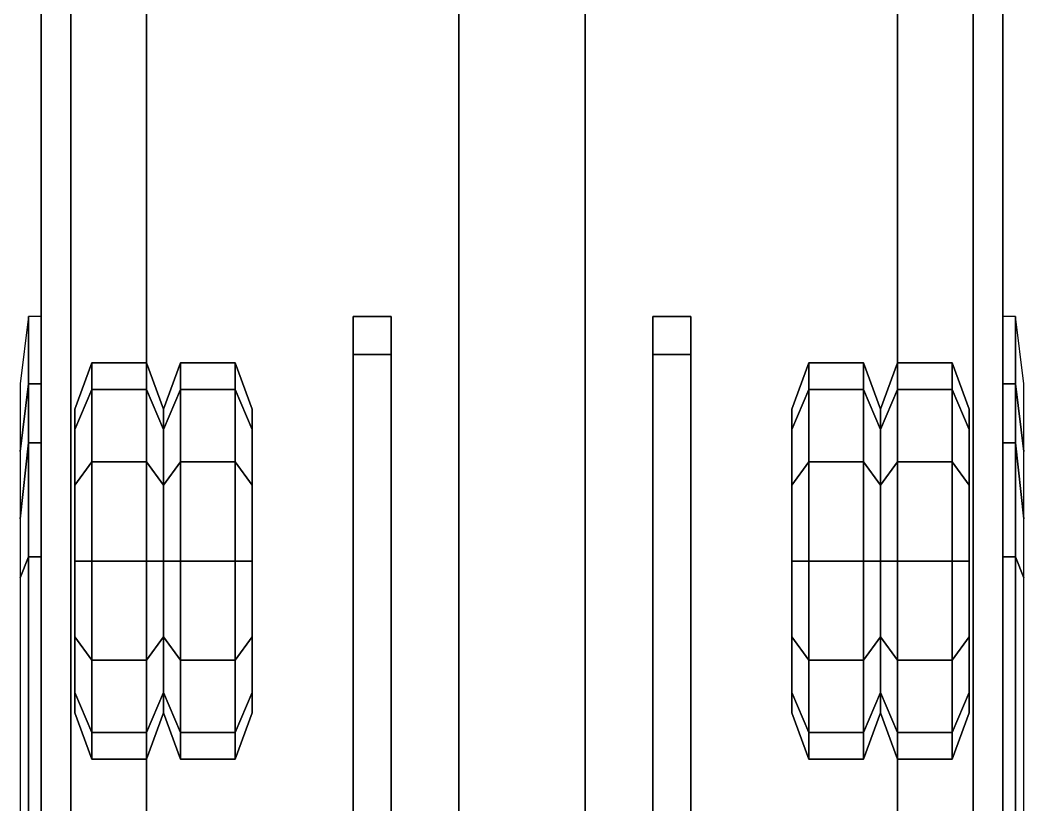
# Model space of a CAD drawing. Header units: millimetres. Extents: x -1.2 to 4.8, y -3.49 to 6.22.
# Drawn here: x -1.19 to 1.19, y -1.188 to 0.673 of the extents above; entities that cross this region are included whole.
import ezdxf

# ---------------------------------------------------------------- set-up
doc = ezdxf.new("R2010")
doc.units = ezdxf.units.MM
doc.layers.add('wheels', color=2, linetype='Continuous')

msp = doc.modelspace()

# ---------------------------------------------------------------- linework, layer by layer
for points in [[(-1.14, 0.77, 0.96), (-1.14, -2.96, 0.96), (-1.14, -2.96, 2.51), (-1.14, 0.77, 2.51)], [(-1.07, -2.24, 2.62), (-1.07, 0.77, 2.62), (-1.14, 0.77, 2.51), (-1.14, -2.24, 2.51)], [(-1.14, 0.77, 0.39), (-1.14, -0.03, 0.39), (-1.14, -0.03, 0.96), (-1.14, 0.77, 0.96)], [(-0.89, -2.24, 2.74), (-0.89, 0.77, 2.74), (-1.07, 0.77, 2.62), (-1.07, -2.24, 2.62)], [(-0.15, -2.24, 2.79), (-0.15, 0.77, 2.79), (-0.89, 0.77, 2.74), (-0.89, -2.24, 2.74)], [(0.15, -2.24, 2.79), (0.15, 0.77, 2.79), (-0.15, 0.77, 2.79), (-0.15, -2.24, 2.79)], [(0.15, 0.77, 2.79), (0.15, -2.24, 2.79), (0.89, -2.24, 2.74), (0.89, 0.77, 2.74)], [(0.89, 0.77, 2.74), (0.89, -2.24, 2.74), (1.07, -2.24, 2.62), (1.07, 0.77, 2.62)], [(1.07, 0.77, 2.62), (1.07, -2.24, 2.62), (1.14, -2.24, 2.51), (1.14, 0.77, 2.51)], [(1.14, -2.96, 2.51), (1.14, -2.96, 0.96), (1.14, 0.77, 0.96), (1.14, 0.77, 2.51)], [(1.14, -0.03, 0.96), (1.14, -0.03, 0.39), (1.14, 0.77, 0.39), (1.14, 0.77, 0.96)], [(-1.19, -0.19, 0.39), (-1.19, -0.35, 0.67), (-1.17, -0.19, 0.74), (-1.17, -0.03, 0.39)], [(-1.17, -0.03, 0.39), (-1.17, -0.19, 0.74), (-1.14, -0.19, 0.74), (-1.14, -0.03, 0.39)], [(-1.14, -0.03, 0.96), (-1.14, -0.03, 0.39), (-1.14, -0.19, 0.74), (-1.14, -0.19, 0.96)], [(-0.4, -0.03, 0.39), (-0.4, -2.3, 0.39), (-0.4, -2.3, 0.59), (-0.4, -0.12, 0.59)], [(-0.31, -0.03, 0.39), (-0.31, -2.3, 0.39), (-0.4, -2.3, 0.39), (-0.4, -0.03, 0.39)], [(-0.31, -0.12, 0.59), (-0.31, -0.03, 0.39), (-0.4, -0.03, 0.39), (-0.4, -0.12, 0.59)], [(-0.31, -2.3, 0.59), (-0.31, -2.3, 0.39), (-0.31, -0.03, 0.39), (-0.31, -0.12, 0.59)], [(0.31, -0.03, 0.39), (0.31, -2.3, 0.39), (0.31, -2.3, 0.59), (0.31, -0.12, 0.59)], [(0.4, -0.03, 0.39), (0.4, -2.3, 0.39), (0.31, -2.3, 0.39), (0.31, -0.03, 0.39)], [(0.4, -0.12, 0.59), (0.4, -0.03, 0.39), (0.31, -0.03, 0.39), (0.31, -0.12, 0.59)], [(0.4, -2.3, 0.59), (0.4, -2.3, 0.39), (0.4, -0.03, 0.39), (0.4, -0.12, 0.59)], [(1.14, -0.19, 0.74), (1.14, -0.03, 0.39), (1.14, -0.03, 0.96), (1.14, -0.19, 0.96)], [(1.17, -0.19, 0.74), (1.17, -0.03, 0.39), (1.14, -0.03, 0.39), (1.14, -0.19, 0.74)], [(1.19, -0.35, 0.67), (1.19, -0.19, 0.39), (1.17, -0.03, 0.39), (1.17, -0.19, 0.74)], [(-0.4, -0.12, 0.59), (-0.4, -2.3, 0.59), (-0.31, -2.3, 0.59), (-0.31, -0.12, 0.59)], [(0.31, -0.12, 0.59), (0.31, -2.3, 0.59), (0.4, -2.3, 0.59), (0.4, -0.12, 0.59)], [(-1.19, -0.35, 0.67), (-1.19, -0.51, 0.79), (-1.17, -0.33, 0.88), (-1.17, -0.19, 0.74)], [(-1.17, -0.19, 0.74), (-1.17, -0.33, 0.88), (-1.14, -0.33, 0.88), (-1.14, -0.19, 0.74)], [(-1.14, -0.19, 0.96), (-1.14, -0.19, 0.74), (-1.14, -0.33, 0.88), (-1.14, -0.33, 0.96)], [(1.14, -0.33, 0.88), (1.14, -0.19, 0.74), (1.14, -0.19, 0.96), (1.14, -0.33, 0.96)], [(1.17, -0.33, 0.88), (1.17, -0.19, 0.74), (1.14, -0.19, 0.74), (1.14, -0.33, 0.88)], [(1.19, -0.51, 0.79), (1.19, -0.35, 0.67), (1.17, -0.19, 0.74), (1.17, -0.33, 0.88)], [(-1.19, -0.51, 0.79), (-1.19, -0.65, 0.82), (-1.17, -0.6, 0.96), (-1.17, -0.33, 0.88)], [(-1.17, -0.33, 0.88), (-1.17, -0.6, 0.96), (-1.14, -0.6, 0.96), (-1.14, -0.33, 0.88)], [(-1.14, -0.33, 0.96), (-1.14, -0.33, 0.88), (-1.14, -0.6, 0.96)], [(1.14, -0.6, 0.96), (1.14, -0.33, 0.88), (1.14, -0.33, 0.96), (1.14, -0.6, 0.96)], [(1.17, -0.6, 0.96), (1.17, -0.33, 0.88), (1.14, -0.33, 0.88), (1.14, -0.6, 0.96)], [(1.19, -0.65, 0.82), (1.19, -0.51, 0.79), (1.17, -0.33, 0.88), (1.17, -0.6, 0.96)], [(-1.19, -0.65, 0.82), (-1.19, -1.69, 0.82), (-1.17, -1.75, 0.96), (-1.17, -0.6, 0.96)], [(-1.17, -0.6, 0.96), (-1.17, -1.75, 0.96), (-1.14, -1.75, 0.96), (-1.14, -0.6, 0.96)], [(1.17, -1.75, 0.96), (1.17, -0.6, 0.96), (1.14, -0.6, 0.96), (1.14, -1.75, 0.96)], [(1.19, -1.69, 0.82), (1.19, -0.65, 0.82), (1.17, -0.6, 0.96), (1.17, -1.75, 0.96)]]:
    msp.add_3dface(points)
at = {"layer": 'wheels'}
for points in [[(-1.02, -0.14, 0.37), (-1.02, -0.203, 0.135), (-1.06, -0.2982, 0.19), (-1.06, -0.25, 0.37)], [(-1.02, -0.203, 0.605), (-1.02, -0.14, 0.37), (-1.06, -0.25, 0.37), (-1.06, -0.2982, 0.55)], [(-0.89, -0.14, 0.37), (-0.89, -0.203, 0.135), (-1.02, -0.203, 0.135), (-1.02, -0.14, 0.37)], [(-0.89, -0.203, 0.605), (-0.89, -0.14, 0.37), (-1.02, -0.14, 0.37), (-1.02, -0.203, 0.605)], [(-0.89, -0.203, 0.135), (-0.89, -0.14, 0.37), (-0.85, -0.25, 0.37), (-0.85, -0.2982, 0.19)], [(-0.89, -0.14, 0.37), (-0.89, -0.203, 0.605), (-0.85, -0.2982, 0.55), (-0.85, -0.25, 0.37)], [(-0.81, -0.14, 0.37), (-0.81, -0.203, 0.135), (-0.85, -0.2982, 0.19), (-0.85, -0.25, 0.37)], [(-0.81, -0.203, 0.605), (-0.81, -0.14, 0.37), (-0.85, -0.25, 0.37), (-0.85, -0.2982, 0.55)], [(-0.68, -0.14, 0.37), (-0.68, -0.203, 0.135), (-0.81, -0.203, 0.135), (-0.81, -0.14, 0.37)], [(-0.68, -0.203, 0.605), (-0.68, -0.14, 0.37), (-0.81, -0.14, 0.37), (-0.81, -0.203, 0.605)], [(-0.68, -0.203, 0.135), (-0.68, -0.14, 0.37), (-0.64, -0.25, 0.37), (-0.64, -0.2982, 0.19)], [(-0.68, -0.14, 0.37), (-0.68, -0.203, 0.605), (-0.64, -0.2982, 0.55), (-0.64, -0.25, 0.37)], [(0.68, -0.203, 0.605), (0.68, -0.14, 0.37), (0.64, -0.25, 0.37), (0.64, -0.2982, 0.55)], [(0.68, -0.14, 0.37), (0.68, -0.203, 0.135), (0.64, -0.2982, 0.19), (0.64, -0.25, 0.37)], [(0.81, -0.203, 0.605), (0.81, -0.14, 0.37), (0.68, -0.14, 0.37), (0.68, -0.203, 0.605)], [(0.81, -0.14, 0.37), (0.81, -0.203, 0.135), (0.68, -0.203, 0.135), (0.68, -0.14, 0.37)], [(0.81, -0.14, 0.37), (0.81, -0.203, 0.605), (0.85, -0.2982, 0.55), (0.85, -0.25, 0.37)], [(0.81, -0.203, 0.135), (0.81, -0.14, 0.37), (0.85, -0.25, 0.37), (0.85, -0.2982, 0.19)], [(0.89, -0.203, 0.605), (0.89, -0.14, 0.37), (0.85, -0.25, 0.37), (0.85, -0.2982, 0.55)], [(0.89, -0.14, 0.37), (0.89, -0.203, 0.135), (0.85, -0.2982, 0.19), (0.85, -0.25, 0.37)], [(1.02, -0.203, 0.605), (1.02, -0.14, 0.37), (0.89, -0.14, 0.37), (0.89, -0.203, 0.605)], [(1.02, -0.14, 0.37), (1.02, -0.203, 0.135), (0.89, -0.203, 0.135), (0.89, -0.14, 0.37)], [(1.02, -0.14, 0.37), (1.02, -0.203, 0.605), (1.06, -0.2982, 0.55), (1.06, -0.25, 0.37)], [(1.02, -0.203, 0.135), (1.02, -0.14, 0.37), (1.06, -0.25, 0.37), (1.06, -0.2982, 0.19)], [(-1.02, -0.203, 0.135), (-1.02, -0.375, -0.037), (-1.06, -0.43, 0.0582), (-1.06, -0.2982, 0.19)], [(-1.02, -0.375, 0.777), (-1.02, -0.203, 0.605), (-1.06, -0.2982, 0.55), (-1.06, -0.43, 0.6818)], [(-0.89, -0.203, 0.135), (-0.89, -0.375, -0.037), (-1.02, -0.375, -0.037), (-1.02, -0.203, 0.135)], [(-0.89, -0.375, 0.777), (-0.89, -0.203, 0.605), (-1.02, -0.203, 0.605), (-1.02, -0.375, 0.777)], [(-0.89, -0.375, -0.037), (-0.89, -0.203, 0.135), (-0.85, -0.2982, 0.19), (-0.85, -0.43, 0.0582)], [(-0.89, -0.203, 0.605), (-0.89, -0.375, 0.777), (-0.85, -0.43, 0.6818), (-0.85, -0.2982, 0.55)], [(-0.81, -0.203, 0.135), (-0.81, -0.375, -0.037), (-0.85, -0.43, 0.0582), (-0.85, -0.2982, 0.19)], [(-0.81, -0.375, 0.777), (-0.81, -0.203, 0.605), (-0.85, -0.2982, 0.55), (-0.85, -0.43, 0.6818)], [(-0.68, -0.203, 0.135), (-0.68, -0.375, -0.037), (-0.81, -0.375, -0.037), (-0.81, -0.203, 0.135)], [(-0.68, -0.375, 0.777), (-0.68, -0.203, 0.605), (-0.81, -0.203, 0.605), (-0.81, -0.375, 0.777)], [(-0.68, -0.375, -0.037), (-0.68, -0.203, 0.135), (-0.64, -0.2982, 0.19), (-0.64, -0.43, 0.0582)], [(-0.68, -0.203, 0.605), (-0.68, -0.375, 0.777), (-0.64, -0.43, 0.6818), (-0.64, -0.2982, 0.55)], [(0.68, -0.203, 0.135), (0.68, -0.375, -0.037), (0.64, -0.43, 0.0582), (0.64, -0.2982, 0.19)], [(0.68, -0.375, 0.777), (0.68, -0.203, 0.605), (0.64, -0.2982, 0.55), (0.64, -0.43, 0.6818)], [(0.81, -0.203, 0.135), (0.81, -0.375, -0.037), (0.68, -0.375, -0.037), (0.68, -0.203, 0.135)], [(0.81, -0.375, 0.777), (0.81, -0.203, 0.605), (0.68, -0.203, 0.605), (0.68, -0.375, 0.777)], [(0.81, -0.375, -0.037), (0.81, -0.203, 0.135), (0.85, -0.2982, 0.19), (0.85, -0.43, 0.0582)], [(0.81, -0.203, 0.605), (0.81, -0.375, 0.777), (0.85, -0.43, 0.6818), (0.85, -0.2982, 0.55)], [(0.89, -0.203, 0.135), (0.89, -0.375, -0.037), (0.85, -0.43, 0.0582), (0.85, -0.2982, 0.19)], [(0.89, -0.375, 0.777), (0.89, -0.203, 0.605), (0.85, -0.2982, 0.55), (0.85, -0.43, 0.6818)], [(1.02, -0.203, 0.135), (1.02, -0.375, -0.037), (0.89, -0.375, -0.037), (0.89, -0.203, 0.135)], [(1.02, -0.375, 0.777), (1.02, -0.203, 0.605), (0.89, -0.203, 0.605), (0.89, -0.375, 0.777)], [(1.02, -0.375, -0.037), (1.02, -0.203, 0.135), (1.06, -0.2982, 0.19), (1.06, -0.43, 0.0582)], [(1.02, -0.203, 0.605), (1.02, -0.375, 0.777), (1.06, -0.43, 0.6818), (1.06, -0.2982, 0.55)], [(-1.06, -0.9218, 0.55), (-1.06, -0.25, 0.37), (-1.06, -0.2982, 0.19), (-1.06, -0.97, 0.37)], [(-1.06, -0.79, 0.6818), (-1.06, -0.2982, 0.55), (-1.06, -0.25, 0.37), (-1.06, -0.9218, 0.55)], [(-0.64, -0.2982, 0.55), (-0.64, -0.97, 0.37), (-0.64, -0.9218, 0.19), (-0.64, -0.25, 0.37)], [(-0.64, -0.25, 0.37), (-0.64, -0.9218, 0.19), (-0.64, -0.79, 0.0582), (-0.64, -0.2982, 0.19)], [(0.64, -0.9218, 0.55), (0.64, -0.25, 0.37), (0.64, -0.2982, 0.19), (0.64, -0.97, 0.37)], [(0.64, -0.79, 0.6818), (0.64, -0.2982, 0.55), (0.64, -0.25, 0.37), (0.64, -0.9218, 0.55)], [(1.06, -0.2982, 0.55), (1.06, -0.97, 0.37), (1.06, -0.9218, 0.19), (1.06, -0.25, 0.37)], [(1.06, -0.25, 0.37), (1.06, -0.9218, 0.19), (1.06, -0.79, 0.0582), (1.06, -0.2982, 0.19)], [(-1.06, -0.97, 0.37), (-1.06, -0.2982, 0.19), (-1.06, -0.43, 0.0582), (-1.06, -0.9218, 0.19)], [(-1.06, -0.61, 0.73), (-1.06, -0.43, 0.6818), (-1.06, -0.2982, 0.55), (-1.06, -0.79, 0.6818)], [(-0.64, -0.2982, 0.19), (-0.64, -0.79, 0.0582), (-0.64, -0.61, 0.01), (-0.64, -0.43, 0.0582)], [(-0.64, -0.43, 0.6818), (-0.64, -0.9218, 0.55), (-0.64, -0.97, 0.37), (-0.64, -0.2982, 0.55)], [(0.64, -0.97, 0.37), (0.64, -0.2982, 0.19), (0.64, -0.43, 0.0582), (0.64, -0.9218, 0.19)], [(0.64, -0.61, 0.73), (0.64, -0.43, 0.6818), (0.64, -0.2982, 0.55), (0.64, -0.79, 0.6818)], [(1.06, -0.43, 0.6818), (1.06, -0.9218, 0.55), (1.06, -0.97, 0.37), (1.06, -0.2982, 0.55)], [(1.06, -0.2982, 0.19), (1.06, -0.79, 0.0582), (1.06, -0.61, 0.01), (1.06, -0.43, 0.0582)], [(-1.02, -0.375, -0.037), (-1.02, -0.61, -0.1), (-1.06, -0.61, 0.01), (-1.06, -0.43, 0.0582)], [(-1.02, -0.61, 0.84), (-1.02, -0.375, 0.777), (-1.06, -0.43, 0.6818), (-1.06, -0.61, 0.73)], [(-0.89, -0.375, -0.037), (-0.89, -0.61, -0.1), (-1.02, -0.61, -0.1), (-1.02, -0.375, -0.037)], [(-0.89, -0.61, 0.84), (-0.89, -0.375, 0.777), (-1.02, -0.375, 0.777), (-1.02, -0.61, 0.84)], [(-0.89, -0.61, -0.1), (-0.89, -0.375, -0.037), (-0.85, -0.43, 0.0582), (-0.85, -0.61, 0.01)], [(-0.89, -0.375, 0.777), (-0.89, -0.61, 0.84), (-0.85, -0.61, 0.73), (-0.85, -0.43, 0.6818)], [(-0.81, -0.375, -0.037), (-0.81, -0.61, -0.1), (-0.85, -0.61, 0.01), (-0.85, -0.43, 0.0582)], [(-0.81, -0.61, 0.84), (-0.81, -0.375, 0.777), (-0.85, -0.43, 0.6818), (-0.85, -0.61, 0.73)], [(-0.68, -0.375, -0.037), (-0.68, -0.61, -0.1), (-0.81, -0.61, -0.1), (-0.81, -0.375, -0.037)], [(-0.68, -0.61, 0.84), (-0.68, -0.375, 0.777), (-0.81, -0.375, 0.777), (-0.81, -0.61, 0.84)], [(-0.68, -0.61, -0.1), (-0.68, -0.375, -0.037), (-0.64, -0.43, 0.0582), (-0.64, -0.61, 0.01)], [(-0.68, -0.375, 0.777), (-0.68, -0.61, 0.84), (-0.64, -0.61, 0.73), (-0.64, -0.43, 0.6818)], [(0.68, -0.375, -0.037), (0.68, -0.61, -0.1), (0.64, -0.61, 0.01), (0.64, -0.43, 0.0582)], [(0.68, -0.61, 0.84), (0.68, -0.375, 0.777), (0.64, -0.43, 0.6818), (0.64, -0.61, 0.73)], [(0.81, -0.375, -0.037), (0.81, -0.61, -0.1), (0.68, -0.61, -0.1), (0.68, -0.375, -0.037)], [(0.81, -0.61, 0.84), (0.81, -0.375, 0.777), (0.68, -0.375, 0.777), (0.68, -0.61, 0.84)], [(0.81, -0.61, -0.1), (0.81, -0.375, -0.037), (0.85, -0.43, 0.0582), (0.85, -0.61, 0.01)], [(0.81, -0.375, 0.777), (0.81, -0.61, 0.84), (0.85, -0.61, 0.73), (0.85, -0.43, 0.6818)], [(0.89, -0.375, -0.037), (0.89, -0.61, -0.1), (0.85, -0.61, 0.01), (0.85, -0.43, 0.0582)], [(0.89, -0.61, 0.84), (0.89, -0.375, 0.777), (0.85, -0.43, 0.6818), (0.85, -0.61, 0.73)], [(1.02, -0.375, -0.037), (1.02, -0.61, -0.1), (0.89, -0.61, -0.1), (0.89, -0.375, -0.037)], [(1.02, -0.61, 0.84), (1.02, -0.375, 0.777), (0.89, -0.375, 0.777), (0.89, -0.61, 0.84)], [(1.02, -0.61, -0.1), (1.02, -0.375, -0.037), (1.06, -0.43, 0.0582), (1.06, -0.61, 0.01)], [(1.02, -0.375, 0.777), (1.02, -0.61, 0.84), (1.06, -0.61, 0.73), (1.06, -0.43, 0.6818)], [(-1.06, -0.9218, 0.19), (-1.06, -0.43, 0.0582), (-1.06, -0.61, 0.01), (-1.06, -0.79, 0.0582)], [(-0.64, -0.61, 0.73), (-0.64, -0.79, 0.6818), (-0.64, -0.9218, 0.55), (-0.64, -0.43, 0.6818)], [(0.64, -0.9218, 0.19), (0.64, -0.43, 0.0582), (0.64, -0.61, 0.01), (0.64, -0.79, 0.0582)], [(1.06, -0.61, 0.73), (1.06, -0.79, 0.6818), (1.06, -0.9218, 0.55), (1.06, -0.43, 0.6818)], [(-1.02, -0.61, -0.1), (-1.02, -0.845, -0.037), (-1.06, -0.79, 0.0582), (-1.06, -0.61, 0.01)], [(-1.02, -0.845, 0.777), (-1.02, -0.61, 0.84), (-1.06, -0.61, 0.73), (-1.06, -0.79, 0.6818)], [(-0.89, -0.61, -0.1), (-0.89, -0.845, -0.037), (-1.02, -0.845, -0.037), (-1.02, -0.61, -0.1)], [(-0.89, -0.845, 0.777), (-0.89, -0.61, 0.84), (-1.02, -0.61, 0.84), (-1.02, -0.845, 0.777)], [(-0.89, -0.845, -0.037), (-0.89, -0.61, -0.1), (-0.85, -0.61, 0.01), (-0.85, -0.79, 0.0582)], [(-0.89, -0.61, 0.84), (-0.89, -0.845, 0.777), (-0.85, -0.79, 0.6818), (-0.85, -0.61, 0.73)], [(-0.81, -0.61, -0.1), (-0.81, -0.845, -0.037), (-0.85, -0.79, 0.0582), (-0.85, -0.61, 0.01)], [(-0.81, -0.845, 0.777), (-0.81, -0.61, 0.84), (-0.85, -0.61, 0.73), (-0.85, -0.79, 0.6818)], [(-0.68, -0.61, -0.1), (-0.68, -0.845, -0.037), (-0.81, -0.845, -0.037), (-0.81, -0.61, -0.1)], [(-0.68, -0.845, 0.777), (-0.68, -0.61, 0.84), (-0.81, -0.61, 0.84), (-0.81, -0.845, 0.777)], [(-0.68, -0.845, -0.037), (-0.68, -0.61, -0.1), (-0.64, -0.61, 0.01), (-0.64, -0.79, 0.0582)], [(-0.68, -0.61, 0.84), (-0.68, -0.845, 0.777), (-0.64, -0.79, 0.6818), (-0.64, -0.61, 0.73)], [(0.68, -0.61, -0.1), (0.68, -0.845, -0.037), (0.64, -0.79, 0.0582), (0.64, -0.61, 0.01)], [(0.68, -0.845, 0.777), (0.68, -0.61, 0.84), (0.64, -0.61, 0.73), (0.64, -0.79, 0.6818)], [(0.81, -0.61, -0.1), (0.81, -0.845, -0.037), (0.68, -0.845, -0.037), (0.68, -0.61, -0.1)], [(0.81, -0.845, 0.777), (0.81, -0.61, 0.84), (0.68, -0.61, 0.84), (0.68, -0.845, 0.777)], [(0.81, -0.845, -0.037), (0.81, -0.61, -0.1), (0.85, -0.61, 0.01), (0.85, -0.79, 0.0582)], [(0.81, -0.61, 0.84), (0.81, -0.845, 0.777), (0.85, -0.79, 0.6818), (0.85, -0.61, 0.73)], [(0.89, -0.61, -0.1), (0.89, -0.845, -0.037), (0.85, -0.79, 0.0582), (0.85, -0.61, 0.01)], [(0.89, -0.845, 0.777), (0.89, -0.61, 0.84), (0.85, -0.61, 0.73), (0.85, -0.79, 0.6818)], [(1.02, -0.61, -0.1), (1.02, -0.845, -0.037), (0.89, -0.845, -0.037), (0.89, -0.61, -0.1)], [(1.02, -0.845, 0.777), (1.02, -0.61, 0.84), (0.89, -0.61, 0.84), (0.89, -0.845, 0.777)], [(1.02, -0.845, -0.037), (1.02, -0.61, -0.1), (1.06, -0.61, 0.01), (1.06, -0.79, 0.0582)], [(1.02, -0.61, 0.84), (1.02, -0.845, 0.777), (1.06, -0.79, 0.6818), (1.06, -0.61, 0.73)], [(-1.02, -0.845, -0.037), (-1.02, -1.017, 0.135), (-1.06, -0.9218, 0.19), (-1.06, -0.79, 0.0582)], [(-1.02, -1.017, 0.605), (-1.02, -0.845, 0.777), (-1.06, -0.79, 0.6818), (-1.06, -0.9218, 0.55)], [(-0.89, -1.017, 0.135), (-0.89, -0.845, -0.037), (-0.85, -0.79, 0.0582), (-0.85, -0.9218, 0.19)], [(-0.89, -0.845, 0.777), (-0.89, -1.017, 0.605), (-0.85, -0.9218, 0.55), (-0.85, -0.79, 0.6818)], [(-0.81, -0.845, -0.037), (-0.81, -1.017, 0.135), (-0.85, -0.9218, 0.19), (-0.85, -0.79, 0.0582)], [(-0.81, -1.017, 0.605), (-0.81, -0.845, 0.777), (-0.85, -0.79, 0.6818), (-0.85, -0.9218, 0.55)], [(-0.68, -1.017, 0.135), (-0.68, -0.845, -0.037), (-0.64, -0.79, 0.0582), (-0.64, -0.9218, 0.19)], [(-0.68, -0.845, 0.777), (-0.68, -1.017, 0.605), (-0.64, -0.9218, 0.55), (-0.64, -0.79, 0.6818)], [(0.68, -0.845, -0.037), (0.68, -1.017, 0.135), (0.64, -0.9218, 0.19), (0.64, -0.79, 0.0582)], [(0.68, -1.017, 0.605), (0.68, -0.845, 0.777), (0.64, -0.79, 0.6818), (0.64, -0.9218, 0.55)], [(0.81, -1.017, 0.135), (0.81, -0.845, -0.037), (0.85, -0.79, 0.0582), (0.85, -0.9218, 0.19)], [(0.81, -0.845, 0.777), (0.81, -1.017, 0.605), (0.85, -0.9218, 0.55), (0.85, -0.79, 0.6818)], [(0.89, -0.845, -0.037), (0.89, -1.017, 0.135), (0.85, -0.9218, 0.19), (0.85, -0.79, 0.0582)], [(0.89, -1.017, 0.605), (0.89, -0.845, 0.777), (0.85, -0.79, 0.6818), (0.85, -0.9218, 0.55)], [(1.02, -1.017, 0.135), (1.02, -0.845, -0.037), (1.06, -0.79, 0.0582), (1.06, -0.9218, 0.19)], [(1.02, -0.845, 0.777), (1.02, -1.017, 0.605), (1.06, -0.9218, 0.55), (1.06, -0.79, 0.6818)], [(-0.89, -0.845, -0.037), (-0.89, -1.017, 0.135), (-1.02, -1.017, 0.135), (-1.02, -0.845, -0.037)], [(-0.89, -1.017, 0.605), (-0.89, -0.845, 0.777), (-1.02, -0.845, 0.777), (-1.02, -1.017, 0.605)], [(-0.68, -0.845, -0.037), (-0.68, -1.017, 0.135), (-0.81, -1.017, 0.135), (-0.81, -0.845, -0.037)], [(-0.68, -1.017, 0.605), (-0.68, -0.845, 0.777), (-0.81, -0.845, 0.777), (-0.81, -1.017, 0.605)], [(0.81, -0.845, -0.037), (0.81, -1.017, 0.135), (0.68, -1.017, 0.135), (0.68, -0.845, -0.037)], [(0.81, -1.017, 0.605), (0.81, -0.845, 0.777), (0.68, -0.845, 0.777), (0.68, -1.017, 0.605)], [(1.02, -0.845, -0.037), (1.02, -1.017, 0.135), (0.89, -1.017, 0.135), (0.89, -0.845, -0.037)], [(1.02, -1.017, 0.605), (1.02, -0.845, 0.777), (0.89, -0.845, 0.777), (0.89, -1.017, 0.605)], [(-1.02, -1.017, 0.135), (-1.02, -1.08, 0.37), (-1.06, -0.97, 0.37), (-1.06, -0.9218, 0.19)], [(-1.02, -1.08, 0.37), (-1.02, -1.017, 0.605), (-1.06, -0.9218, 0.55), (-1.06, -0.97, 0.37)], [(-0.89, -1.08, 0.37), (-0.89, -1.017, 0.135), (-0.85, -0.9218, 0.19), (-0.85, -0.97, 0.37)], [(-0.89, -1.017, 0.605), (-0.89, -1.08, 0.37), (-0.85, -0.97, 0.37), (-0.85, -0.9218, 0.55)], [(-0.81, -1.017, 0.135), (-0.81, -1.08, 0.37), (-0.85, -0.97, 0.37), (-0.85, -0.9218, 0.19)], [(-0.81, -1.08, 0.37), (-0.81, -1.017, 0.605), (-0.85, -0.9218, 0.55), (-0.85, -0.97, 0.37)], [(-0.68, -1.08, 0.37), (-0.68, -1.017, 0.135), (-0.64, -0.9218, 0.19), (-0.64, -0.97, 0.37)], [(-0.68, -1.017, 0.605), (-0.68, -1.08, 0.37), (-0.64, -0.97, 0.37), (-0.64, -0.9218, 0.55)], [(0.68, -1.08, 0.37), (0.68, -1.017, 0.605), (0.64, -0.9218, 0.55), (0.64, -0.97, 0.37)], [(0.68, -1.017, 0.135), (0.68, -1.08, 0.37), (0.64, -0.97, 0.37), (0.64, -0.9218, 0.19)], [(0.81, -1.017, 0.605), (0.81, -1.08, 0.37), (0.85, -0.97, 0.37), (0.85, -0.9218, 0.55)], [(0.81, -1.08, 0.37), (0.81, -1.017, 0.135), (0.85, -0.9218, 0.19), (0.85, -0.97, 0.37)], [(0.89, -1.08, 0.37), (0.89, -1.017, 0.605), (0.85, -0.9218, 0.55), (0.85, -0.97, 0.37)], [(0.89, -1.017, 0.135), (0.89, -1.08, 0.37), (0.85, -0.97, 0.37), (0.85, -0.9218, 0.19)], [(1.02, -1.017, 0.605), (1.02, -1.08, 0.37), (1.06, -0.97, 0.37), (1.06, -0.9218, 0.55)], [(1.02, -1.08, 0.37), (1.02, -1.017, 0.135), (1.06, -0.9218, 0.19), (1.06, -0.97, 0.37)], [(-0.89, -1.017, 0.135), (-0.89, -1.08, 0.37), (-1.02, -1.08, 0.37), (-1.02, -1.017, 0.135)], [(-0.89, -1.08, 0.37), (-0.89, -1.017, 0.605), (-1.02, -1.017, 0.605), (-1.02, -1.08, 0.37)], [(-0.68, -1.017, 0.135), (-0.68, -1.08, 0.37), (-0.81, -1.08, 0.37), (-0.81, -1.017, 0.135)], [(-0.68, -1.08, 0.37), (-0.68, -1.017, 0.605), (-0.81, -1.017, 0.605), (-0.81, -1.08, 0.37)], [(0.81, -1.08, 0.37), (0.81, -1.017, 0.605), (0.68, -1.017, 0.605), (0.68, -1.08, 0.37)], [(0.81, -1.017, 0.135), (0.81, -1.08, 0.37), (0.68, -1.08, 0.37), (0.68, -1.017, 0.135)], [(1.02, -1.08, 0.37), (1.02, -1.017, 0.605), (0.89, -1.017, 0.605), (0.89, -1.08, 0.37)], [(1.02, -1.017, 0.135), (1.02, -1.08, 0.37), (0.89, -1.08, 0.37), (0.89, -1.017, 0.135)]]:
    msp.add_3dface(points, dxfattribs=at)

doc.saveas('drawing.dxf')
